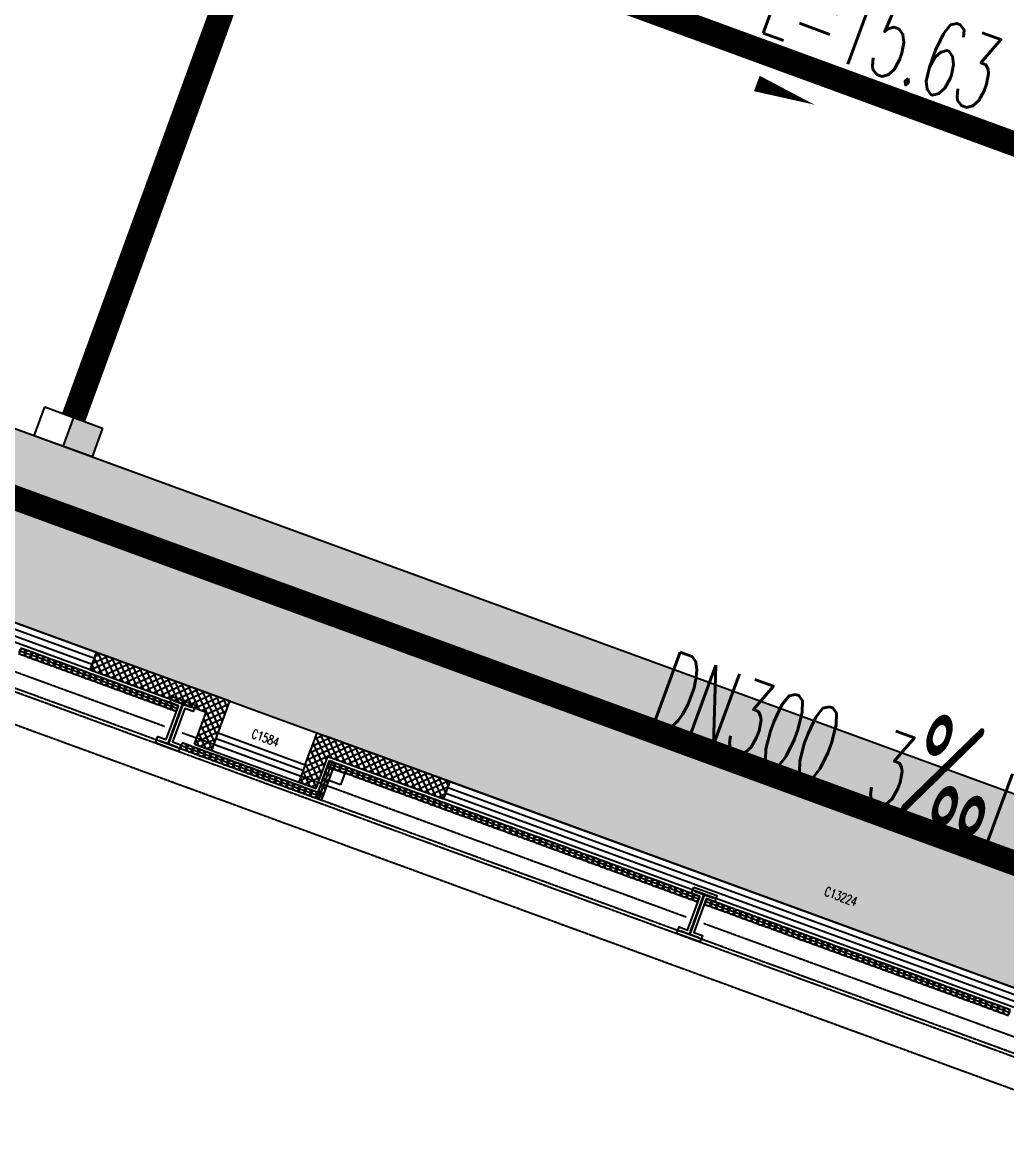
# Model space of a CAD drawing. Extents: x -111898 to 889894, y -2 to 1194865.
# Drawn here: x 665964 to 681922, y 918541 to 936680 of the extents above; entities that cross this region are included whole.
import ezdxf

# ---------------------------------------------------------------- set-up
doc = ezdxf.new("R2010")
doc.units = 0
doc.header["$LTSCALE"] = 10
doc.header["$MEASUREMENT"] = 0
doc.linetypes.add('10平面$0$DASH', pattern=[0.35, 0.25, -0.1])
doc.layers.get('Defpoints').update_dxf_attribs({"color": 210})
for name, color, linetype in [('0-WALL', 252, 'Continuous'), ('10平面$0$A-HRAIL', 173, 'Continuous'), ('10平面$0$AS-WALL', 40, 'Continuous'), ('10平面$0$PUB_HATCH', 8, 'Continuous'), ('10平面$0$建-窗', 4, 'Continuous'), ('10平面$0$建-门窗编号', 7, 'Continuous'), ('DIM_雨水', 4, 'Continuous'), ('Gps-ZF雨水', 4, 'TG_Y'), ('TEXT_污水', 2, 'Continuous'), ('TEXT_雨水', 4, 'Continuous'), ('TWT_雨水口', 4, 'Continuous'), ('WALL', 252, 'Continuous')]:
    doc.layers.add(name, color=color, linetype=linetype)
doc.layers.add('GPS-ZF污水', color=2, linetype='TG_W', lineweight=60)
doc.styles.add('10平面$0$A-WIN-LABEL', font='SIMPLEX', dxfattribs={"bigfont": 'GBCBIG'})
doc.styles.add('_TWT_PIPEDN', font='SIMPLEX', dxfattribs={"width": 0.6, "height": 3, "bigfont": 'HZTXT'})
doc.styles.add('TG_LINETYPE', font='SIMPLEX', dxfattribs={"width": 0.8, "height": 3.5, "bigfont": 'HZTXT'})
doc.linetypes.add('TG_W', pattern='A,2,-0.3,["W",TG_LINETYPE,S=0.1,R=0,X=-0.23,Y=-0.15],0', length=2.3)
doc.linetypes.add('TG_Y', pattern='A,2,-0.3,["Y",TG_LINETYPE,S=0.1,R=0,X=-0.25,Y=-0.15],0', length=2.3)
pattern_1 = [(45, (60, 0), (-60.000061, 60.000061), []), (135, (60, 0), (-60.000061, -60.000061), [])]

# ---------------------------------------------------------------- blocks, each defined once
blk = doc.blocks.new('10平面$0$WINDOW2DLIB$DYNSTYLE$00000005')
at = {"color": 0}
for points in [[(-0.5, 0.5), (-0.5, -0.5)], [(-0.5, 0.5), (0.5, 0.5)], [(0.5, -0.5), (0.5, 0.5)], [(0.5, 0.16667), (-0.5, 0.16667)], [(0.5, -0.16667), (-0.5, -0.16667)], [(-0.5, -0.5), (0.5, -0.5)]]:
    blk.add_lwpolyline(points, dxfattribs=at)
blk = doc.blocks.new('10平面$0$42343243')
at = {"layer": '10平面$0$PUB_HATCH'}
h = blk.add_hatch(dxfattribs=at)
h.set_pattern_fill('多孔材料', color=256, scale=30, style=0)
h.set_pattern_definition(pattern_1)
h.paths.add_polyline_path([(-173154, 1223170), (-175454, 1223170), (-175454, 1222870), (-173454, 1222870)])
h = blk.add_hatch(dxfattribs=at)
h.set_pattern_fill('多孔材料', color=256, scale=30, style=0)
h.set_pattern_definition(pattern_1)
h.paths.add_polyline_path([(-173454, 1222320), (-173154, 1222620), (-173154, 1223170), (-173454, 1222870)])
h = blk.add_hatch(dxfattribs=at)
h.set_pattern_fill('多孔材料', color=256, scale=30, style=0)
h.set_pattern_definition(pattern_1)
h.paths.add_polyline_path([(-171654, 1222870), (-171504, 1222970), (-171504, 1223170), (-171654, 1223170)])
h = blk.add_hatch(dxfattribs=at)
h.set_pattern_fill('多孔材料', color=256, scale=30, style=0)
h.set_pattern_definition(pattern_1)
h.paths.add_polyline_path([(-171354, 1222870), (-169354, 1222870), (-169354, 1223170), (-171504, 1223170), (-171504, 1222970)])
h = blk.add_hatch(dxfattribs=at)
h.set_pattern_fill('多孔材料', color=256, scale=30, style=0)
h.set_pattern_definition(pattern_1)
h.paths.add_polyline_path([(-171654, 1222620), (-171354, 1222320), (-171354, 1222870), (-171504, 1222970), (-171654, 1222870)])
h = blk.add_hatch(dxfattribs=at)
h.set_pattern_fill('多孔材料', color=256, scale=30, style=0)
h.set_pattern_definition(pattern_1)
h.paths.add_polyline_path([(-173454, 1222320), (-173154, 1222320), (-173154, 1222620)])
h = blk.add_hatch(dxfattribs=at)
h.set_pattern_fill('多孔材料', color=256, scale=30, style=0)
h.set_pattern_definition(pattern_1)
h.paths.add_polyline_path([(-171654, 1222620), (-171654, 1222320), (-171354, 1222320)])
at = {"layer": '10平面$0$AS-WALL'}
for p, q in [((-173154, 1223170), (-175454, 1223170)), ((-175454, 1223170), (-175454, 1222870)), ((-173154, 1222620), (-173154, 1223170)), ((-171654, 1223170), (-171504, 1223170)), ((-171654, 1223170), (-171654, 1222870)), ((-169354, 1223170), (-171504, 1223170)), ((-169354, 1222870), (-169354, 1223170)), ((-175454, 1222870), (-173454, 1222870)), ((-173454, 1222320), (-173454, 1222870)), ((-171654, 1222870), (-171654, 1222870)), ((-171654, 1222620), (-171654, 1222870)), ((-171354, 1222320), (-171354, 1222870)), ((-171354, 1222870), (-169354, 1222870)), ((-173154, 1222320), (-173154, 1222620)), ((-171654, 1222620), (-171654, 1222320)), ((-173454, 1222320), (-173154, 1222320)), ((-171654, 1222320), (-171354, 1222320))]:
    blk.add_line(p, q, dxfattribs=at)
at = {"layer": '10平面$0$建-窗', "xscale": -20900, "yscale": -300, "zscale": 300, "rotation": 359.9999999994913}
blk.add_blockref('10平面$0$WINDOW2DLIB$DYNSTYLE$00000005', (-185904, 1223020), dxfattribs=at)
at = {"layer": '10平面$0$建-窗'}
ref = blk.add_blockref('10平面$0$WINDOW2DLIB$DYNSTYLE$00000005', (-162754, 1223020), dxfattribs=dict(at, xscale=-13200, yscale=-300, zscale=300, rotation=359.9999999996728))
ref.add_attrib('A', 'C13224', (-163034, 1223521), dxfattribs={"layer": '10平面$0$建-门窗编号', "height": 148.8, "style": '10平面$0$A-WIN-LABEL', "width": 0.705882})
ref = blk.add_blockref('10平面$0$WINDOW2DLIB$DYNSTYLE$00000005', (-172404, 1222470), dxfattribs=dict(at, xscale=-1500, yscale=300, zscale=300, rotation=179.9999999999555))
ref.add_attrib('A', 'C1584', (-172634, 1222733), dxfattribs={"layer": '10平面$0$建-门窗编号', "height": 148.8, "rotation": 360, "style": '10平面$0$A-WIN-LABEL', "width": 0.705882})
blk = doc.blocks.new('10平面$0$99平面图例外参$0$$LinePat$圆环')
for points in [[(0, 150), (300, 150)], [(0, 0), (300, 0)], [(0, -150), (300, -150)]]:
    blk.add_lwpolyline(points)
at = {"color": 0}
blk.add_circle((150, 0), 150, dxfattribs=at)
blk = doc.blocks.new('$TwtSys$00000424')
for p, q in [((-500, 250), (500, 250)), ((-500, -250), (-500, 250)), ((0, -250), (0, 250)), ((500, 250), (500, -250)), ((500, -250), (-500, -250))]:
    blk.add_line(p, q)
blk.add_solid([(0, 250), (500, 250), (0, -250), (500, -250)])

msp = doc.modelspace()

# ---------------------------------------------------------------- hatches: boundary and pattern name
at = {"layer": '0-WALL'}
h = msp.add_hatch(dxfattribs=at)
h.set_pattern_fill('草坪或沼泽', color=8, scale=400, angle=-0.200257)
h.set_pattern_definition([(359.79974, (-824318.4, 704905.5), (1605.5824, 1594.398), [240, -48, 64, -48, 240, -960]), (359.79974, (-824398.3, 704953.8), (1605.5824, 1594.398), [160, -120, 240, -120, 160, -800]), (359.79974, (-823836, 705591.9), (1605.5824, 1594.398), [200, -80, 200, -1120]), (359.79974, (-824634.9, 705914.7), (1605.5824, 1594.398), [80, -160, 80, -1280]), (89.79974, (-824474.9, 705914.1), (-1594.398, 1605.5824), [144, -1456]), (89.79974, (-823998.3, 704952.4), (-1594.398, 1605.5824), [160, -1440]), (89.79974, (-823596, 705591), (-1594.398, 1605.5824), [160, -1440]), (44.79974, (-823790.3, 704935.7), (5.5922, 1599.9902), [160, -2102.7417]), (134.79974, (-824206.3, 704937.2), (-1599.9902, 5.5922), [160, -2102.7417]), (63.23469, (-823838.3, 704943.9), (5.5922, 1599.99023), [160, -3417.7088]), (75.7635, (-823918.27, 704952.15), (5.59221, 1599.99023), [160, -6436.969]), (75.7635, (-823516.03, 705590.75), (5.59221, 1599.99023), [128, -6468.969]), (75.7635, (-824442.9, 705914), (5.59221, 1599.99023), [112, -6484.969]), (103.835987, (-824078.27, 704952.7), (5.59221, 1599.99023), [160, -6436.969]), (103.835987, (-823676.03, 705591.3), (5.59221, 1599.99023), [128, -6468.969]), (103.835987, (-824506.9, 705914.2), (5.59221, 1599.99023), [112, -6484.969]), (116.364795, (-824158.3, 704945), (5.5922, 1599.99023), [160, -3417.7069])])
edge = h.paths.add_edge_path()
edge.add_line((741503.08, 933538.38), (741712.87, 934018.57))
edge.add_line((741712.87, 934018.57), (745060.96, 941812.89))
edge.add_line((745060.96, 941812.89), (766890.86, 1001849.76))
edge.add_line((766890.86, 1001849.76), (760346.98, 1016169.02))
edge.add_line((760346.98, 1016169.02), (737579.78, 1026362.54))
edge.add_line((737579.78, 1026362.54), (720756.11, 1037729.77))
edge.add_line((720756.11, 1037729.77), (653654.65, 1067773.01))
edge.add_line((653654.65, 1067773.01), (467795.25, 820503.81))
edge.add_line((467795.25, 820503.81), (468143.58, 820404.89))
edge.add_line((468143.58, 820404.89), (647181.92, 1058601.18))
edge.add_line((647181.92, 1058601.18), (648464.56, 1058132.56))
edge.add_line((648464.56, 1058132.56), (650350.23, 1063296.8))
edge.add_line((650350.23, 1063296.8), (720796.15, 1037558.69))
edge.add_line((720796.15, 1037558.69), (718909.6, 1032395.07))
edge.add_line((718909.6, 1032395.07), (725484.49, 1029992.9))
edge.add_line((725484.49, 1029992.9), (726513.26, 1032808.65))
edge.add_line((726513.26, 1032808.65), (729331.07, 1031779.14))
edge.add_line((729331.07, 1031779.14), (728302.36, 1028963.46))
edge.add_line((728302.36, 1028963.46), (747084.56, 1022101.19))
edge.add_line((747084.56, 1022101.19), (755217.14, 1018452.95))
edge.add_arc((743028.5, 1006160.87), 17310.64, -14.619994, 45.242091, ccw=False)
edge.add_line((759778.64, 1001791.54), (760685.99, 1001458.08))
edge.add_line((760685.99, 1001458.08), (765094.65, 999847.31))
edge.add_line((765094.65, 999847.31), (740941.69, 933744.02))
edge.add_line((740941.69, 933744.02), (741503.08, 933538.38))
h = msp.add_hatch(dxfattribs=at)
h.set_pattern_fill('草坪或沼泽', color=8, scale=400, angle=-0.200257)
h.set_pattern_definition([(359.79974, (-824318.4, 704905.5), (1605.5824, 1594.398), [240, -48, 64, -48, 240, -960]), (359.79974, (-824398.3, 704953.8), (1605.5824, 1594.398), [160, -120, 240, -120, 160, -800]), (359.79974, (-823836, 705591.9), (1605.5824, 1594.398), [200, -80, 200, -1120]), (359.79974, (-824634.9, 705914.7), (1605.5824, 1594.398), [80, -160, 80, -1280]), (89.79974, (-824474.9, 705914.1), (-1594.398, 1605.5824), [144, -1456]), (89.79974, (-823998.3, 704952.4), (-1594.398, 1605.5824), [160, -1440]), (89.79974, (-823596, 705591), (-1594.398, 1605.5824), [160, -1440]), (44.79974, (-823790.3, 704935.7), (5.5922, 1599.9902), [160, -2102.7417]), (134.79974, (-824206.3, 704937.2), (-1599.9902, 5.5922), [160, -2102.7417]), (63.23469, (-823838.3, 704943.9), (5.5922, 1599.99023), [160, -3417.7088]), (75.7635, (-823918.27, 704952.15), (5.59221, 1599.99023), [160, -6436.969]), (75.7635, (-823516.03, 705590.75), (5.59221, 1599.99023), [128, -6468.969]), (75.7635, (-824442.9, 705914), (5.59221, 1599.99023), [112, -6484.969]), (103.835987, (-824078.27, 704952.7), (5.59221, 1599.99023), [160, -6436.969]), (103.835987, (-823676.03, 705591.3), (5.59221, 1599.99023), [128, -6468.969]), (103.835987, (-824506.9, 705914.2), (5.59221, 1599.99023), [112, -6484.969]), (116.364795, (-824158.3, 704945), (5.5922, 1599.99023), [160, -3417.7069])])
edge = h.paths.add_edge_path()
edge.add_line((684146.77, 923406.17), (649957.26, 935897.65))
edge.add_arc((648927.78, 933079.05), 3000.73, 69.935506, 158.960584)
edge.add_line((646127.09, 934156.34), (685952.24, 919605.82))
edge.add_arc((683116.72, 920587.77), 3000.73, -19.101162, 69.923916)

# ---------------------------------------------------------------- linework, layer by layer
msp.add_lwpolyline([(684146.77, 923406.17), (649957.26, 935897.65, 0.40923854), (646127.09, 934156.34), (685952.24, 919605.82, 0.40923855)], format="xyb", close=True, dxfattribs=at)
at = {"layer": 'Defpoints', "color": 1}
msp.add_lwpolyline([(671122.86, 924325.47), (670935.01, 924394.1), (671003.64, 924581.96), (671191.5, 924513.32)], close=True, dxfattribs=at)
at = {"layer": 'DIM_雨水'}
msp.add_lwpolyline([(675963.57, 936392.48, 0, 0, 0), (678810.51, 935345, 0, 266.67, 0), (677872.02, 935690.3, 0, 0, 0)], format="xyseb", dxfattribs=at)
at = {"layer": 'GPS-ZF污水', "ltscale": 0.1, "const_width": 400}
msp.add_lwpolyline([(662935.54, 930038.37), (698441.19, 917066.02)], dxfattribs=at)
at = {"layer": 'Gps-ZF雨水', "ltscale": 0.1, "const_width": 400}
for points in [[(670571.62, 938909.48), (685250.45, 933539.87)], [(666796.09, 930277.74), (669746.06, 938351.88)]]:
    msp.add_lwpolyline(points, dxfattribs=at)
at = {"layer": 'WALL', "color": 8, "linetype": '10平面$0$DASH'}
for p, q in [((583962.64, 955750.86), (711046.19, 909319.6)), ((583791.05, 955281.23), (710874.6, 908849.97)), ((668271.36, 925267.22), (651646.24, 931341.37)), ((668185.56, 925032.4), (651560.44, 931106.55)), ((676724.81, 922178.66), (668553.14, 925164.26)), ((676639.01, 921943.84), (668467.35, 924929.45)), ((693631.71, 916001.55), (677006.59, 922075.71)), ((693545.92, 915766.74), (676920.8, 921840.89))]:
    msp.add_line(p, q, dxfattribs=at)
at = {"layer": 'WALL', "color": 8}
for points in [[(668395.98, 925754.01), (668771.69, 925616.74), (668733.25, 925511.54), (668596.12, 925561.65), (668398.45, 925020.63), (668535.59, 924970.52), (668497.15, 924865.32), (668121.44, 925002.59), (668159.88, 925107.79), (668297.01, 925057.69), (668494.68, 925598.71), (668357.54, 925648.81)], [(668425.78, 925689.89), (668707.57, 925586.94), (668703.45, 925575.67), (668566.31, 925625.77), (668334.33, 924990.82), (668471.46, 924940.72), (668467.35, 924929.45), (668185.56, 925032.4), (668189.68, 925043.67), (668326.82, 924993.57), (668558.8, 925628.51), (668421.67, 925678.62)], [(676849.43, 922665.46), (677225.14, 922528.19), (677186.7, 922422.99), (677049.57, 922473.09), (676851.9, 921932.07), (676989.04, 921881.97), (676950.6, 921776.77), (676574.89, 921914.04), (676613.33, 922019.24), (676750.46, 921969.13), (676948.13, 922510.15), (676810.99, 922560.26)], [(676879.24, 922601.33), (677161.02, 922498.38), (677156.9, 922487.11), (677019.77, 922537.21), (676787.78, 921902.27), (676924.91, 921852.16), (676920.8, 921840.89), (676639.01, 921943.84), (676643.13, 921955.11), (676780.27, 921905.01), (677012.25, 922539.96), (676875.12, 922590.06)]]:
    msp.add_lwpolyline(points, close=True, dxfattribs=at)

# ---------------------------------------------------------------- block references
at = {"layer": '10平面$0$A-HRAIL', "yscale": 0.3333333333333334, "zscale": 0.3333333333333333}
for p, xscale, rotation in [((666011.94, 926458.96), -0.3368181818181818, 339.9297114343898), ((666106.85, 926424.28), -0.3368181818181818, 339.9297114343898), ((666201.76, 926389.61), -0.3368181818181818, 339.9297114343898), ((666296.67, 926354.93), -0.3368181818181818, 339.9297114343898), ((666391.58, 926320.25), -0.3368181818181818, 339.9297114343898), ((666486.49, 926285.58), -0.3368181818181818, 339.9297114343898), ((666581.39, 926250.9), -0.3368181818181818, 339.9297114343898), ((666676.3, 926216.23), -0.3368181818181818, 339.9297114343898), ((666771.21, 926181.55), -0.3368181818181818, 339.9297114343898), ((666866.12, 926146.87), -0.3368181818181818, 339.9297114343898), ((666961.03, 926112.2), -0.3368181818181818, 339.9297114343898), ((667055.94, 926077.52), -0.3368181818181818, 339.9297114343898), ((667150.85, 926042.85), -0.3368181818181818, 339.9297114343898), ((667245.76, 926008.17), -0.3368181818181818, 339.9297114343898), ((667340.67, 925973.49), -0.3368181818181818, 339.9297114343898), ((667435.58, 925938.82), -0.3368181818181818, 339.9297114343898), ((667530.49, 925904.14), -0.3368181818181818, 339.9297114343898), ((667625.4, 925869.47), -0.3368181818181818, 339.9297114343898), ((667720.3, 925834.79), -0.3368181818181818, 339.9297114343898), ((667815.21, 925800.11), -0.3368181818181818, 339.9297114343898), ((667910.12, 925765.44), -0.3368181818181818, 339.9297114343898), ((668005.03, 925730.76), -0.3368181818181818, 339.9297114343898), ((668099.94, 925696.09), -0.3368181818181818, 339.9297114343898), ((668194.85, 925661.41), -0.3368181818181818, 339.9297114343898), ((668289.76, 925626.73), -0.3368181818181818, 339.9297114343898), ((668384.67, 925592.06), -0.3368181818181818, 339.9297114343898), ((668479.58, 925557.38), -0.3368181818181818, 339.9297114343898), ((668627.35, 924924.22), -0.3402776645623614, 339.9297114345931), ((668723.24, 924889.19), -0.3402776645623614, 339.9297114345931), ((668819.12, 924854.15), -0.3402776645623614, 339.9297114345931), ((668915, 924819.12), -0.3402776645623614, 339.9297114345931), ((669010.89, 924784.09), -0.3402776645623614, 339.9297114345931), ((669106.77, 924749.06), -0.3402776645623614, 339.9297114345931), ((669202.66, 924714.03), -0.3402776645623614, 339.9297114345931), ((669298.54, 924678.99), -0.3402776645623614, 339.9297114345931), ((669394.42, 924643.96), -0.3402776645623614, 339.9297114345931), ((669490.31, 924608.93), -0.3402776645623614, 339.9297114345931), ((669586.19, 924573.9), -0.3402776645623614, 339.9297114345931), ((669682.08, 924538.86), -0.3402776645623614, 339.9297114345931), ((669777.96, 924503.83), -0.3402776645623614, 339.9297114345931), ((670917.27, 924495.69), -0.3611111227129974, 249.9297114345931), ((670954.45, 924597.45), -0.3611111227129974, 249.9297114345931), ((671020.8, 924628.92), -0.3384127415496768, 339.9297114343898), ((671116.16, 924594.08), -0.3384127415496768, 339.9297114343898), ((671211.52, 924559.24), -0.3384127415496768, 339.9297114343898), ((671306.88, 924524.4), -0.3384127415496768, 339.9297114343898), ((671402.24, 924489.56), -0.3384127415496768, 339.9297114343898), ((669873.84, 924468.8), -0.3402776645623614, 339.9297114345931), ((669969.73, 924433.77), -0.3402776645623614, 339.9297114345931), ((670065.61, 924398.74), -0.3402776645623614, 339.9297114345931), ((670161.5, 924363.7), -0.3402776645623614, 339.9297114345931), ((670257.38, 924328.67), -0.3402776645623614, 339.9297114345931), ((670842.92, 924292.18), -0.3611111227129974, 249.9297114345931), ((670880.09, 924393.94), -0.3611111227129974, 249.9297114345931), ((671497.59, 924454.72), -0.3384127415496768, 339.9297114343898), ((671592.95, 924419.88), -0.3384127415496768, 339.9297114343898), ((671688.31, 924385.04), -0.3384127415496768, 339.9297114343898), ((671783.67, 924350.2), -0.3384127415496768, 339.9297114343898), ((671879.03, 924315.36), -0.3384127415496768, 339.9297114343898), ((670353.26, 924293.64), -0.3402776645623614, 339.9297114345931), ((670449.15, 924258.61), -0.3402776645623614, 339.9297114345931), ((670545.03, 924223.58), -0.3402776645623614, 339.9297114345931), ((670640.92, 924188.54), -0.3402776645623614, 339.9297114345931), ((670736.8, 924153.51), -0.3402776645623614, 339.9297114345931), ((670768.56, 924088.67), -0.3611111227129974, 249.9297114345931), ((670805.74, 924190.43), -0.3611111227129974, 249.9297114345931), ((671974.39, 924280.52), -0.3384127415496768, 339.9297114343898), ((672069.74, 924245.68), -0.3384127415496768, 339.9297114343898), ((672165.1, 924210.84), -0.3384127415496768, 339.9297114343898), ((672260.46, 924176), -0.3384127415496768, 339.9297114343898), ((672355.82, 924141.16), -0.3384127415496768, 339.9297114343898), ((670832.68, 924118.48), -0.3402776645623614, 339.9297114345931), ((672451.18, 924106.32), -0.3384127415496768, 339.9297114343898), ((672546.54, 924071.48), -0.3384127415496768, 339.9297114343898), ((672641.9, 924036.64), -0.3384127415496768, 339.9297114343898), ((672737.25, 924001.8), -0.3384127415496768, 339.9297114343898), ((672832.61, 923966.96), -0.3384127415496768, 339.9297114343898), ((672927.97, 923932.12), -0.3384127415496768, 339.9297114343898), ((673023.33, 923897.28), -0.3384127415496768, 339.9297114343898), ((673118.69, 923862.44), -0.3384127415496768, 339.9297114343898), ((673214.05, 923827.6), -0.3384127415496768, 339.9297114343898), ((673309.41, 923792.75), -0.3384127415496768, 339.9297114343898), ((673404.76, 923757.91), -0.3384127415496768, 339.9297114343898), ((673500.12, 923723.07), -0.3384127415496768, 339.9297114343898), ((673595.48, 923688.23), -0.3384127415496768, 339.9297114343898), ((673690.84, 923653.39), -0.3384127415496768, 339.9297114343898), ((673786.2, 923618.55), -0.3384127415496768, 339.9297114343898), ((673881.56, 923583.71), -0.3384127415496768, 339.9297114343898), ((673976.92, 923548.87), -0.3384127415496768, 339.9297114343898), ((674072.27, 923514.03), -0.3384127415496768, 339.9297114343898), ((674167.63, 923479.19), -0.3384127415496768, 339.9297114343898), ((674262.99, 923444.35), -0.3384127415496768, 339.9297114343898), ((674358.35, 923409.51), -0.3384127415496768, 339.9297114343898), ((674453.71, 923374.67), -0.3384127415496768, 339.9297114343898), ((674549.07, 923339.83), -0.3384127415496768, 339.9297114343898), ((674644.42, 923304.99), -0.3384127415496768, 339.9297114343898), ((674739.78, 923270.15), -0.3384127415496768, 339.9297114343898), ((674835.14, 923235.31), -0.3384127415496768, 339.9297114343898), ((674930.5, 923200.47), -0.3384127415496768, 339.9297114343898), ((675025.86, 923165.63), -0.3384127415496768, 339.9297114343898), ((675121.22, 923130.79), -0.3384127415496768, 339.9297114343898), ((675216.58, 923095.95), -0.3384127415496768, 339.9297114343898), ((675311.93, 923061.11), -0.3384127415496768, 339.9297114343898), ((675407.29, 923026.27), -0.3384127415496768, 339.9297114343898), ((675502.65, 922991.43), -0.3384127415496768, 339.9297114343898), ((675598.01, 922956.59), -0.3384127415496768, 339.9297114343898), ((675693.37, 922921.75), -0.3384127415496768, 339.9297114343898), ((675788.73, 922886.91), -0.3384127415496768, 339.9297114343898), ((675884.09, 922852.07), -0.3384127415496768, 339.9297114343898), ((675979.44, 922817.23), -0.3384127415496768, 339.9297114343898), ((676074.8, 922782.39), -0.3384127415496768, 339.9297114343898), ((676170.16, 922747.55), -0.3384127415496768, 339.9297114343898), ((676265.52, 922712.71), -0.3384127415496768, 339.9297114343898), ((676360.88, 922677.87), -0.3384127415496768, 339.9297114343898), ((676456.24, 922643.03), -0.3384127415496768, 339.9297114343898), ((676551.6, 922608.19), -0.3384127415496768, 339.9297114343898), ((676646.95, 922573.35), -0.3384127415496768, 339.9297114343898), ((676742.31, 922538.51), -0.3384127415496768, 339.9297114343898), ((676837.67, 922503.67), -0.3384127415496768, 339.9297114343898), ((676933.03, 922468.83), -0.3384127415496768, 339.9297114343898), ((677129.38, 922397.09), -0.3368181818181785, 339.9297114343898), ((677224.29, 922362.41), -0.3368181818181785, 339.9297114343898), ((677319.2, 922327.74), -0.3368181818181785, 339.9297114343898), ((677414.11, 922293.06), -0.3368181818181785, 339.9297114343898), ((677509.02, 922258.38), -0.3368181818181785, 339.9297114343898), ((677603.93, 922223.71), -0.3368181818181785, 339.9297114343898), ((677698.84, 922189.03), -0.3368181818181785, 339.9297114343898), ((677793.74, 922154.36), -0.3368181818181785, 339.9297114343898), ((677888.65, 922119.68), -0.3368181818181785, 339.9297114343898), ((677983.56, 922085), -0.3368181818181785, 339.9297114343898), ((678078.47, 922050.33), -0.3368181818181785, 339.9297114343898), ((678173.38, 922015.65), -0.3368181818181785, 339.9297114343898), ((678268.29, 921980.98), -0.3368181818181785, 339.9297114343898), ((678363.2, 921946.3), -0.3368181818181785, 339.9297114343898), ((678458.11, 921911.62), -0.3368181818181785, 339.9297114343898), ((678553.02, 921876.95), -0.3368181818181785, 339.9297114343898), ((678647.93, 921842.27), -0.3368181818181785, 339.9297114343898), ((678742.84, 921807.6), -0.3368181818181785, 339.9297114343898), ((678837.75, 921772.92), -0.3368181818181785, 339.9297114343898), ((678932.65, 921738.24), -0.3368181818181785, 339.9297114343898), ((679027.56, 921703.57), -0.3368181818181785, 339.9297114343898), ((679122.47, 921668.89), -0.3368181818181785, 339.9297114343898), ((679217.38, 921634.22), -0.3368181818181785, 339.9297114343898), ((679312.29, 921599.54), -0.3368181818181785, 339.9297114343898), ((679407.2, 921564.86), -0.3368181818181785, 339.9297114343898), ((679502.11, 921530.19), -0.3368181818181785, 339.9297114343898), ((679597.02, 921495.51), -0.3368181818181785, 339.9297114343898), ((679691.93, 921460.84), -0.3368181818181785, 339.9297114343898), ((679786.84, 921426.16), -0.3368181818181785, 339.9297114343898), ((679881.75, 921391.48), -0.3368181818181785, 339.9297114343898), ((679976.66, 921356.81), -0.3368181818181785, 339.9297114343898), ((680071.57, 921322.13), -0.3368181818181785, 339.9297114343898), ((680166.47, 921287.46), -0.3368181818181785, 339.9297114343898), ((680261.38, 921252.78), -0.3368181818181785, 339.9297114343898), ((680356.29, 921218.1), -0.3368181818181785, 339.9297114343898), ((680451.2, 921183.43), -0.3368181818181785, 339.9297114343898), ((680546.11, 921148.75), -0.3368181818181785, 339.9297114343898), ((680641.02, 921114.08), -0.3368181818181785, 339.9297114343898), ((680735.93, 921079.4), -0.3368181818181785, 339.9297114343898), ((680830.84, 921044.72), -0.3368181818181785, 339.9297114343898), ((680925.75, 921010.05), -0.3368181818181785, 339.9297114343898), ((681020.66, 920975.37), -0.3368181818181785, 339.9297114343898), ((681115.57, 920940.7), -0.3368181818181785, 339.9297114343898), ((681210.48, 920906.02), -0.3368181818181785, 339.9297114343898), ((681305.38, 920871.34), -0.3368181818181785, 339.9297114343898), ((681400.29, 920836.67), -0.3368181818181785, 339.9297114343898), ((681495.2, 920801.99), -0.3368181818181785, 339.9297114343898), ((681590.11, 920767.31), -0.3368181818181785, 339.9297114343898), ((681685.02, 920732.64), -0.3368181818181785, 339.9297114343898), ((681779.93, 920697.96), -0.3368181818181785, 339.9297114343898), ((681874.84, 920663.29), -0.3368181818181785, 339.9297114343898), ((681969.75, 920628.61), -0.3368181818181785, 339.9297114343898)]:
    msp.add_blockref('10平面$0$99平面图例外参$0$$LinePat$圆环', p, dxfattribs=dict(at, xscale=xscale, rotation=rotation))
at = {"layer": 'TWT_雨水口', "rotation": 339.9297083984292}
msp.add_blockref('$TwtSys$00000424', (666710.3, 930042.93), dxfattribs=at)
at = {"layer": 'WALL', "rotation": 339.9297114345931}
msp.add_blockref('10平面$0$42343243', (412207.54, -282631.55), dxfattribs=at)

# ---------------------------------------------------------------- texts
at = {"layer": 'TEXT_污水', "style": '_TWT_PIPEDN'}
for s, height, width, p in [('DN300', 1225, 0.557143, (676099.3, 925361.94)), ('‰', 1750, 0.6, (680177.09, 923872.08)), ('3', 1225, 0.557143, (679566.56, 924095.14)), ('L=39.00', 1225, 0.557143, (681486.38, 923393.72))]:
    msp.add_text(s, height=height, rotation=339.929711, dxfattribs=dict(at, width=width)).set_placement(p)
at = {"layer": 'TEXT_雨水', "style": '_TWT_PIPEDN', "width": 0.557143}
msp.add_text('L=15.63', height=1225, rotation=339.907174, dxfattribs=at).set_placement((677866.09, 936547.25))

doc.saveas('drawing.dxf')
